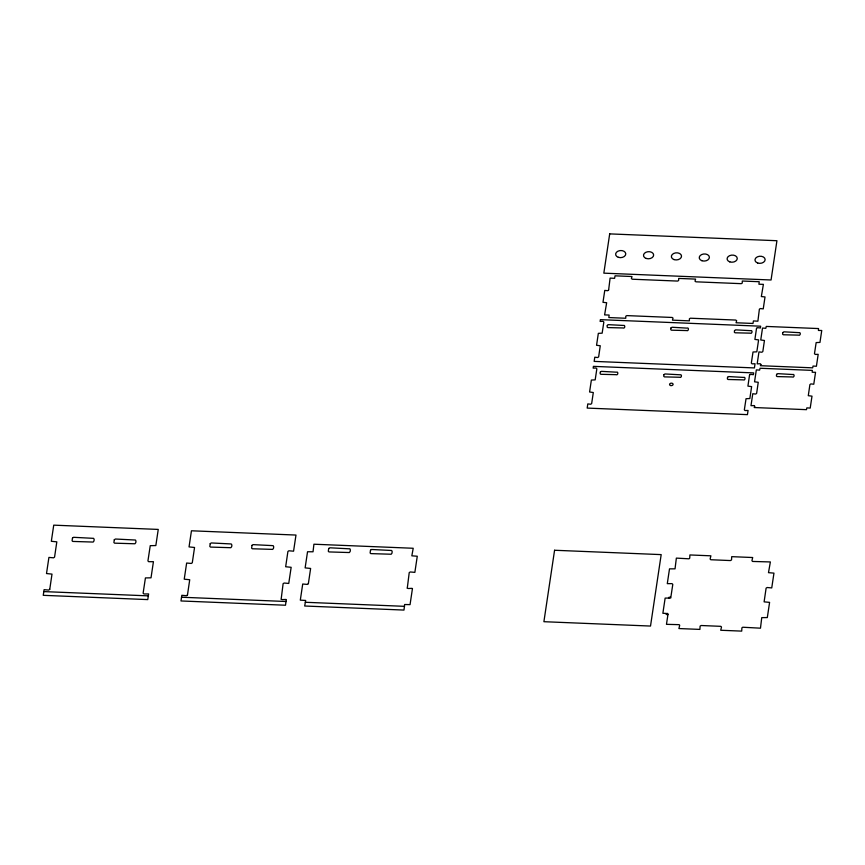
<?xml version="1.0" encoding="UTF-8"?>
<svg xmlns="http://www.w3.org/2000/svg" width="865" height="865" viewBox="0 0 865 865"><rect width="100%" height="100%" fill="white"/><g stroke="black" fill="none" stroke-linecap="round" stroke-linejoin="round"><path stroke-width="1.3" d="M667.931 614.582L666.472 624.335L679.144 624.66L679.695 625.309L678.906 628.552L699.904 629.406L700.109 626.087L701.201 625.514L720.815 626.336L721.507 627.017L720.718 630.261L741.716 631.115L741.9 627.849L742.776 627.233L760.476 628.185L761.751 617.632L767.32 617.567L769.591 602.375L764.109 601.856L766.109 588.135L767.158 587.519L771.742 587.919L773.959 573.127L768.488 572.662L770.369 561.947L752.604 561.45L751.923 560.715L752.701 557.525L731.714 556.66L731.53 559.936L730.417 560.563L710.803 559.741L710.111 559.06L710.9 555.817L689.902 554.952L689.729 558.174L688.983 558.812L676.365 558.109L675.035 568.846L669.51 568.856L667.293 583.648L672.029 583.637L672.797 584.383L670.721 598.018L665.142 598.104L662.871 613.296L666.655 613.458M43.812 591.595L148.326 595.866M181.531 597.228L286.055 601.499M305.248 602.278L404.539 606.333M670.559 597.272L669.088 597.218L668.84 598.169M600.332 372.101L600.126 373.756L600.872 374.296L615.793 374.664C618.14 376.005 618.745 371.02 616.226 372.177L601.467 371.355L600.342 372.047M607.306 325.391L607.111 327.046L607.846 327.586L622.778 327.954C625.157 329.284 625.568 324.407 623.276 325.435L608.365 324.656L607.306 325.391M663.942 374.696L663.747 376.351L664.482 376.891L679.414 377.259C681.75 378.589 682.334 373.767 679.836 374.772L665.001 373.961L663.952 374.642M670.926 327.986L670.721 329.651L671.456 330.181L686.388 330.56C688.789 331.857 689.308 326.797 686.756 328.105L672.051 327.251L670.926 327.986M727.552 377.291L727.357 378.957L728.092 379.486L743.024 379.865C745.36 381.216 745.944 376.243 743.392 377.41L728.687 376.556L727.552 377.291M734.536 330.592L734.331 332.246L735.077 332.787L749.998 333.155C752.258 334.56 752.982 329.543 750.431 330.668L735.661 329.857L734.536 330.538M776.608 374.383L776.402 376.048L777.148 376.578L792.07 376.956C794.384 378.308 795.032 373.421 792.437 374.502L777.743 373.648L776.619 374.329M782.803 332.56L782.598 334.225L783.344 334.755L798.265 335.133C800.601 336.42 801.185 331.652 798.698 332.636L783.928 331.825L782.803 332.56M72.487 538.041L72.087 540.809L72.779 541.436L91.831 542.02C94.447 543.458 95.193 537.057 92.393 538.289L73.557 537.306L72.487 538.041M114.288 539.76L113.888 542.539L114.591 543.166L133.643 543.739C136.302 545.123 136.94 538.733 134.259 539.976L115.434 539.025L114.288 539.76M210.217 543.685L209.806 546.453L210.509 547.08L229.56 547.664C232.123 549.026 232.912 542.906 230.177 543.901L211.276 542.95L210.217 543.685M252.018 545.372L251.618 548.14L252.321 548.767L271.372 549.351C273.924 550.756 274.767 544.528 271.988 545.588L253.164 544.636L252.029 545.318M328.7 548.529L328.3 551.297L328.992 551.924L348.044 552.508C350.66 553.946 351.406 547.426 348.606 548.778L329.835 547.794L328.711 548.421M370.501 550.216L370.101 552.984L370.804 553.611L389.856 554.195C392.494 555.622 393.153 549.243 390.472 550.432L371.572 549.48L370.512 550.162M608.636 289.937L607.727 290.716L604.765 290.402L602.981 302.328L606.657 302.728L604.603 314.914L609.122 315.044L608.83 317.563L625.752 318.255L625.773 316.19L626.876 315.606L672.192 317.466L673.035 318.115L672.44 320.158L689.373 320.85L689.383 318.785L690.411 318.212L735.737 320.061L736.656 320.72L736.05 322.764L752.982 323.456L753.437 320.947L757.891 321.185L759.384 309.173L760.357 308.556L763.244 308.881L765.017 296.944L761.341 296.554L763.395 284.358L758.929 284.228L759.211 281.72L742.289 281.028L742.267 283.093L741.24 283.666L695.925 281.817L695.006 281.157L695.601 279.114L678.679 278.422L678.636 280.541L677.554 281.071L632.315 279.222L631.396 278.562L631.991 276.519L615.058 275.827L614.604 278.335L610.106 278.098L608.636 289.937M749.533 375.086L747.922 386.125L751.631 386.612L749.847 398.538L746.041 398.711L744.343 409.869L745.089 410.551L748.063 410.464L747.436 414.638L587.184 408.085L587.8 403.912L590.709 404.236L591.66 403.577L593.304 392.526L589.584 391.986L591.368 380.059L595.174 379.886L596.861 368.782L596.039 368.036L593.152 368.133L593.412 366.36L753.674 372.901L753.404 374.675L750.528 374.35L749.544 375.032M756.518 328.376L754.896 339.415L758.605 339.902L756.821 351.828L753.015 352.001L751.328 363.105L752.074 363.841L755.037 363.754L754.421 367.928L594.158 361.386L594.785 357.213L597.693 357.526L598.645 356.867L600.267 345.762L596.558 345.276L598.342 333.349L602.148 333.176L603.846 322.072L603.1 321.337L600.126 321.423L600.386 319.65L760.649 326.202L760.389 327.976L757.426 327.651L756.518 328.376M49.759 589.292L48.689 590.081L44.093 589.671L43.25 595.325L147.764 599.596L148.618 593.941L143.958 593.974L143.114 593.217L145.428 577.928L151.018 577.82L153.429 561.688L148.704 561.699L147.926 560.952L150.251 545.674L155.841 545.556L158.252 529.423L53.738 525.152L51.327 541.285L56.82 541.847L54.571 557.092L53.587 557.817L48.916 557.417L46.505 573.549L51.997 574.111L49.759 589.292M187.478 594.925L186.483 595.704L181.823 595.304L180.98 600.959L285.493 605.23L286.337 599.575C286.174 599.056 279.276 600.57 281.276 598.288L283.114 583.659L284.153 583.042L288.748 583.442L291.159 567.31L285.666 566.748L287.915 551.459L288.899 550.789L293.57 551.189L295.981 535.057L191.457 530.786L189.046 546.907L194.549 547.48L192.29 562.769L191.306 563.439L186.645 563.039L184.234 579.172L189.727 579.745L187.478 594.925M308.373 583.637L307.378 584.416L302.718 584.016L300.306 600.148L305.68 600.461L304.685 606.008L403.977 610.074L404.647 604.505L410.053 604.635L412.454 588.503C412.064 587.886 405.393 589.53 407.393 587.216L409.232 572.587L410.28 571.97L414.865 572.37L417.276 556.238L411.837 555.827L413.211 548.269L313.919 544.215L313.033 551.784L307.54 551.751L305.129 567.883L310.621 568.456L308.373 583.637M754.702 406.258L754.215 407.534L806.472 409.664L806.85 407.88L810.213 408.085L811.997 396.159L808.288 395.683L809.899 384.633L810.862 383.909L813.77 384.233L815.554 372.307L812.181 372.242L812.332 370.393L760.076 368.252L759.611 370.123L756.334 369.885L754.55 381.811L758.248 382.298L756.626 393.402L755.675 394.062L752.766 393.737L750.982 405.674L753.956 405.588L754.702 406.258M760.897 364.435L760.4 365.7L812.668 367.841L813.046 366.057L816.409 366.263L818.182 354.336L815.295 354.434L814.473 353.688L816.16 342.583L819.966 342.41L821.75 330.484L818.431 330.452L818.528 328.559L766.271 326.429L765.806 328.3L762.519 328.062L760.746 339.988L764.444 340.475L762.833 351.525L761.87 352.239L758.962 351.914L757.178 363.841L760.151 363.765L760.897 364.435M666.255 614.118C668.321 616.723 668.872 611.555 666.255 614.118M554.573 550.259L543.901 621.697L650.512 626.055L661.184 554.616L554.573 550.259M609.695 233.885L603.835 273.156L771.061 279.99L776.932 240.719L609.695 233.885M670.516 385.509A1.752 1.222 -3.7 0 0 673.089 384.287A1.752 1.222 -3.7 0 0 670.407 383.379A1.752 1.222 -3.7 0 0 670.516 385.509M757.686 263.014A5.082 3.557 -3.7 0 0 765.136 259.478A5.082 3.557 -3.7 0 0 757.351 256.862A5.082 3.557 -3.7 0 0 757.686 263.014M729.811 261.879A5.082 3.557 -3.7 0 0 737.261 258.343A5.082 3.557 -3.7 0 0 729.487 255.716A5.082 3.557 -3.7 0 0 729.811 261.879M701.948 260.733A5.082 3.557 -3.7 0 0 709.387 257.208A5.082 3.557 -3.7 0 0 701.612 254.58A5.082 3.557 -3.7 0 0 701.948 260.733M674.073 259.597A5.082 3.557 -3.7 0 0 681.523 256.062A5.082 3.557 -3.7 0 0 673.738 253.445A5.082 3.557 -3.7 0 0 674.073 259.597M646.198 258.451A5.082 3.557 -3.7 0 0 653.648 254.926A5.082 3.557 -3.7 0 0 645.863 252.299A5.082 3.557 -3.7 0 0 646.198 258.451M618.334 257.316A5.082 3.557 -3.7 0 0 625.773 253.791A5.082 3.557 -3.7 0 0 617.999 251.164A5.082 3.557 -3.7 0 0 618.334 257.316"/></g></svg>
